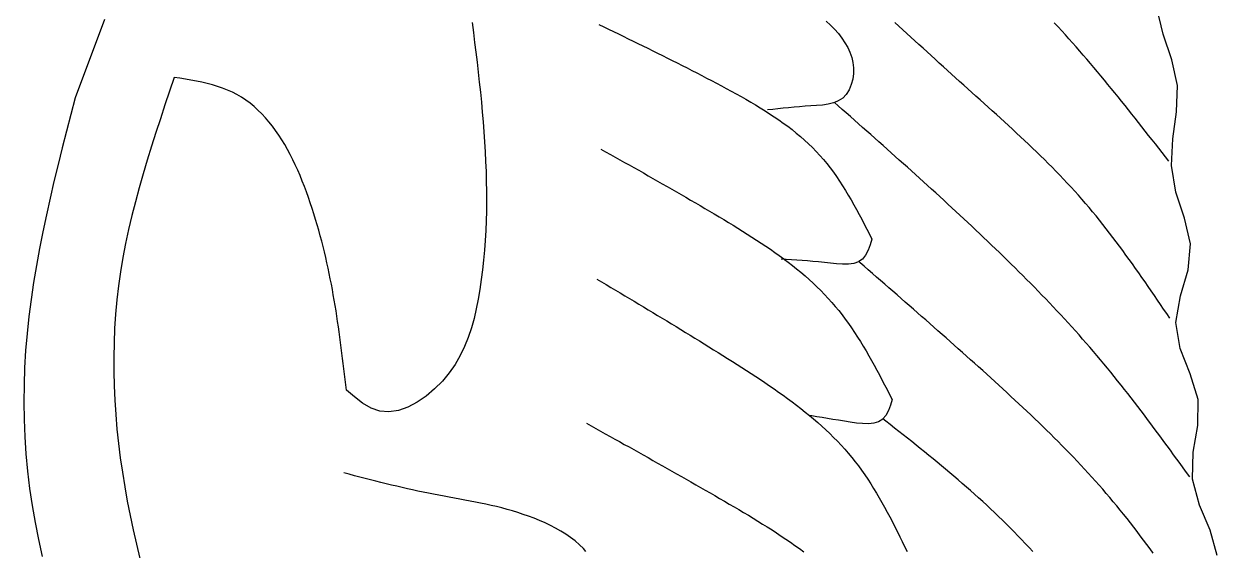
# Model space of a CAD drawing. Extents: x -3475 to 3475, y -2114 to 2114.
# Drawn here: x 3081.1 to 3406.9, y -1552.6 to -1408.9 of the extents above; entities that cross this region are included whole.
import ezdxf

# ---------------------------------------------------------------- set-up
doc = ezdxf.new("R2010")
doc.units = 0
doc.header["$MEASUREMENT"] = 0
doc.layers.get('0').update_dxf_attribs({"linetype": 'CONTINUOUS'})

msp = doc.modelspace()

# ---------------------------------------------------------------- linework, layer by layer
for p, q in [((3392.17, -1411.71), (3390.39, -1404.57)), ((3103.12, -1407.74), (3095.04, -1429.08)), ((3203.44, -1408.52), (3203.79, -1411.24)), ((3238.05, -1409.05), (3239.39, -1409.7)), ((3239.39, -1409.7), (3240.73, -1410.35)), ((3240.73, -1410.35), (3242.06, -1411)), ((3300.13, -1408.15), (3301.3, -1409.26)), ((3301.3, -1409.26), (3302.41, -1410.4)), ((3302.41, -1410.4), (3303.45, -1411.57)), ((3319.93, -1409.54), (3318.83, -1408.53)), ((3321.04, -1410.55), (3319.93, -1409.54)), ((3322.14, -1411.55), (3321.04, -1410.55)), ((3363.42, -1409.68), (3362.41, -1408.59)), ((3364.42, -1410.78), (3363.42, -1409.68)), ((3203.79, -1411.24), (3204.13, -1413.96)), ((3242.06, -1411), (3243.4, -1411.65)), ((3243.4, -1411.65), (3244.73, -1412.3)), ((3244.73, -1412.3), (3246.07, -1412.95)), ((3246.07, -1412.95), (3247.41, -1413.61)), ((3247.41, -1413.61), (3248.74, -1414.26)), ((3303.45, -1411.57), (3304.4, -1412.79)), ((3304.4, -1412.79), (3305.25, -1414.05)), ((3323.25, -1412.56), (3322.14, -1411.55)), ((3324.35, -1413.57), (3323.25, -1412.56)), ((3325.46, -1414.57), (3324.35, -1413.57)), ((3365.42, -1411.88), (3364.42, -1410.78)), ((3366.41, -1412.99), (3365.42, -1411.88)), ((3367.4, -1414.1), (3366.41, -1412.99)), ((3394.52, -1418.72), (3392.17, -1411.71)), ((3204.13, -1413.96), (3204.47, -1416.68)), ((3204.47, -1416.68), (3204.8, -1419.4)), ((3248.74, -1414.26), (3250.08, -1414.92)), ((3250.08, -1414.92), (3251.42, -1415.58)), ((3251.42, -1415.58), (3252.75, -1416.24)), ((3252.75, -1416.24), (3254.09, -1416.9)), ((3254.09, -1416.9), (3255.43, -1417.57)), ((3305.25, -1414.05), (3305.99, -1415.34)), ((3305.99, -1415.34), (3306.61, -1416.68)), ((3306.61, -1416.68), (3307.09, -1418.06)), ((3326.57, -1415.58), (3325.46, -1414.57)), ((3327.68, -1416.58), (3326.57, -1415.58)), ((3328.79, -1417.59), (3327.68, -1416.58)), ((3368.38, -1415.22), (3367.4, -1414.1)), ((3369.36, -1416.34), (3368.38, -1415.22)), ((3370.33, -1417.46), (3369.36, -1416.34)), ((3204.8, -1419.4), (3205.12, -1422.12)), ((3255.43, -1417.57), (3256.77, -1418.24)), ((3256.77, -1418.24), (3258.11, -1418.91)), ((3258.11, -1418.91), (3259.45, -1419.58)), ((3259.45, -1419.58), (3260.79, -1420.26)), ((3260.79, -1420.26), (3262.13, -1420.94)), ((3307.09, -1418.06), (3307.42, -1419.48)), ((3307.42, -1419.48), (3307.58, -1420.95)), ((3329.89, -1418.59), (3328.79, -1417.59)), ((3331, -1419.6), (3329.89, -1418.59)), ((3332.11, -1420.6), (3331, -1419.6)), ((3371.3, -1418.59), (3370.33, -1417.46)), ((3372.27, -1419.72), (3371.3, -1418.59)), ((3373.23, -1420.85), (3372.27, -1419.72)), ((3396.06, -1425.76), (3394.52, -1418.72)), ((3122.14, -1423.52), (3120.87, -1427.28)), ((3123.65, -1423.77), (3122.14, -1423.52)), ((3205.12, -1422.12), (3205.42, -1424.84)), ((3262.13, -1420.94), (3263.47, -1421.63)), ((3263.47, -1421.63), (3264.81, -1422.31)), ((3264.81, -1422.31), (3266.15, -1423.01)), ((3266.15, -1423.01), (3267.49, -1423.7)), ((3267.49, -1423.7), (3268.83, -1424.41)), ((3307.57, -1422.46), (3307.38, -1424)), ((3307.58, -1420.95), (3307.57, -1422.46)), ((3333.22, -1421.61), (3332.11, -1420.6)), ((3334.34, -1422.61), (3333.22, -1421.61)), ((3335.45, -1423.62), (3334.34, -1422.61)), ((3336.56, -1424.62), (3335.45, -1423.62)), ((3374.19, -1421.99), (3373.23, -1420.85)), ((3375.14, -1423.13), (3374.19, -1421.99)), ((3376.09, -1424.28), (3375.14, -1423.13)), ((3125.16, -1424.02), (3123.65, -1423.77)), ((3126.67, -1424.28), (3125.16, -1424.02)), ((3128.16, -1424.57), (3126.67, -1424.28)), ((3129.64, -1424.87), (3128.16, -1424.57)), ((3131.1, -1425.21), (3129.64, -1424.87)), ((3132.54, -1425.59), (3131.1, -1425.21)), ((3133.95, -1426), (3132.54, -1425.59)), ((3135.33, -1426.47), (3133.95, -1426)), ((3136.68, -1426.99), (3135.33, -1426.47)), ((3205.42, -1424.84), (3205.71, -1427.55)), ((3268.83, -1424.41), (3270.18, -1425.11)), ((3270.18, -1425.11), (3271.52, -1425.82)), ((3271.52, -1425.82), (3272.86, -1426.54)), ((3272.86, -1426.54), (3274.21, -1427.27)), ((3306.4, -1426.93), (3305.62, -1428.18)), ((3306.99, -1425.51), (3306.4, -1426.93)), ((3307.38, -1424), (3306.99, -1425.51)), ((3337.67, -1425.62), (3336.56, -1424.62)), ((3338.79, -1426.63), (3337.67, -1425.62)), ((3339.9, -1427.63), (3338.79, -1426.63)), ((3377.03, -1425.43), (3376.09, -1424.28)), ((3377.97, -1426.58), (3377.03, -1425.43)), ((3378.91, -1427.73), (3377.97, -1426.58)), ((3395.79, -1432.97), (3396.06, -1425.76)), ((3095.04, -1429.08), (3093.86, -1433.64)), ((3120.87, -1427.28), (3119.6, -1431.05)), ((3137.99, -1427.58), (3136.68, -1426.99)), ((3139.26, -1428.23), (3137.99, -1427.58)), ((3140.48, -1428.95), (3139.26, -1428.23)), ((3141.67, -1429.74), (3140.48, -1428.95)), ((3142.82, -1430.59), (3141.67, -1429.74)), ((3205.71, -1427.55), (3205.98, -1430.27)), ((3274.21, -1427.27), (3275.54, -1428)), ((3275.54, -1428), (3276.88, -1428.74)), ((3276.88, -1428.74), (3278.2, -1429.49)), ((3278.2, -1429.49), (3279.52, -1430.25)), ((3303.44, -1429.95), (3302.38, -1430.37)), ((3304.63, -1429.19), (3303.44, -1429.95)), ((3305.62, -1428.18), (3304.63, -1429.19)), ((3341.02, -1428.63), (3339.9, -1427.63)), ((3342.14, -1429.63), (3341.02, -1428.63)), ((3343.25, -1430.64), (3342.14, -1429.63)), ((3379.85, -1428.88), (3378.91, -1427.73)), ((3380.78, -1430.04), (3379.85, -1428.88)), ((3381.71, -1431.2), (3380.78, -1430.04)), ((3119.6, -1431.05), (3118.36, -1434.81)), ((3143.92, -1431.49), (3142.82, -1430.59)), ((3144.99, -1432.46), (3143.92, -1431.49)), ((3146.03, -1433.48), (3144.99, -1432.46)), ((3147.02, -1434.55), (3146.03, -1433.48)), ((3205.98, -1430.27), (3206.23, -1432.98)), ((3206.23, -1432.98), (3206.46, -1435.7)), ((3279.52, -1430.25), (3280.83, -1431.03)), ((3280.83, -1431.03), (3282.13, -1431.82)), ((3282.13, -1431.82), (3283.42, -1432.62)), ((3283.42, -1432.62), (3284.69, -1433.44)), ((3285.53, -1432.26), (3284.1, -1432.41)), ((3284.69, -1433.44), (3285.95, -1434.27)), ((3286.96, -1432.11), (3285.53, -1432.26)), ((3288.41, -1431.96), (3286.96, -1432.11)), ((3289.86, -1431.82), (3288.41, -1431.96)), ((3291.34, -1431.68), (3289.86, -1431.82)), ((3292.84, -1431.55), (3291.34, -1431.68)), ((3294.36, -1431.43), (3292.84, -1431.55)), ((3295.92, -1431.32), (3294.36, -1431.43)), ((3297.51, -1431.22), (3295.92, -1431.32)), ((3299.1, -1431.07), (3297.51, -1431.22)), ((3300.64, -1430.84), (3299.1, -1431.07)), ((3302.1, -1430.48), (3300.64, -1430.84)), ((3302.38, -1430.37), (3302.1, -1430.48)), ((3302.38, -1430.37), (3302.28, -1430.29)), ((3303.39, -1431.27), (3302.38, -1430.37)), ((3304.51, -1432.26), (3303.39, -1431.27)), ((3305.62, -1433.24), (3304.51, -1432.26)), ((3306.74, -1434.23), (3305.62, -1433.24)), ((3344.37, -1431.64), (3343.25, -1430.64)), ((3345.48, -1432.65), (3344.37, -1431.64)), ((3346.59, -1433.65), (3345.48, -1432.65)), ((3382.64, -1432.36), (3381.71, -1431.2)), ((3383.57, -1433.53), (3382.64, -1432.36)), ((3394.73, -1440.29), (3395.79, -1432.97)), ((3093.86, -1433.64), (3092.69, -1438.21)), ((3118.36, -1434.81), (3117.13, -1438.57)), ((3147.98, -1435.67), (3147.02, -1434.55)), ((3148.91, -1436.84), (3147.98, -1435.67)), ((3206.46, -1435.7), (3206.67, -1438.41)), ((3285.95, -1434.27), (3287.19, -1435.12)), ((3287.19, -1435.12), (3288.42, -1435.99)), ((3288.42, -1435.99), (3289.62, -1436.88)), ((3307.85, -1435.22), (3306.74, -1434.23)), ((3308.97, -1436.2), (3307.85, -1435.22)), ((3310.08, -1437.19), (3308.97, -1436.2)), ((3347.7, -1434.66), (3346.59, -1433.65)), ((3348.81, -1435.67), (3347.7, -1434.66)), ((3349.92, -1436.68), (3348.81, -1435.67)), ((3351.02, -1437.7), (3349.92, -1436.68)), ((3384.49, -1434.69), (3383.57, -1433.53)), ((3385.41, -1435.86), (3384.49, -1434.69)), ((3386.34, -1437.02), (3385.41, -1435.86)), ((3092.69, -1438.21), (3091.53, -1442.78)), ((3117.13, -1438.57), (3115.93, -1442.34)), ((3149.8, -1438.04), (3148.91, -1436.84)), ((3150.66, -1439.29), (3149.8, -1438.04)), ((3151.49, -1440.57), (3150.66, -1439.29)), ((3206.67, -1438.41), (3206.86, -1441.12)), ((3289.62, -1436.88), (3290.81, -1437.79)), ((3290.81, -1437.79), (3291.97, -1438.72)), ((3291.97, -1438.72), (3293.11, -1439.68)), ((3293.11, -1439.68), (3294.22, -1440.66)), ((3311.19, -1438.18), (3310.08, -1437.19)), ((3312.31, -1439.17), (3311.19, -1438.18)), ((3313.42, -1440.16), (3312.31, -1439.17)), ((3352.12, -1438.72), (3351.02, -1437.7)), ((3353.22, -1439.74), (3352.12, -1438.72)), ((3354.31, -1440.76), (3353.22, -1439.74)), ((3387.25, -1438.19), (3386.34, -1437.02)), ((3388.17, -1439.36), (3387.25, -1438.19)), ((3389.09, -1440.54), (3388.17, -1439.36)), ((3091.53, -1442.78), (3090.4, -1447.35)), ((3115.93, -1442.34), (3114.76, -1446.12)), ((3152.28, -1441.89), (3151.49, -1440.57)), ((3153.05, -1443.24), (3152.28, -1441.89)), ((3153.79, -1444.62), (3153.05, -1443.24)), ((3206.86, -1441.12), (3207.02, -1443.82)), ((3238.62, -1443.1), (3239.91, -1443.83)), ((3294.22, -1440.66), (3295.31, -1441.66)), ((3295.31, -1441.66), (3296.36, -1442.69)), ((3296.36, -1442.69), (3297.39, -1443.74)), ((3314.53, -1441.15), (3313.42, -1440.16)), ((3315.64, -1442.14), (3314.53, -1441.15)), ((3316.75, -1443.13), (3315.64, -1442.14)), ((3317.86, -1444.12), (3316.75, -1443.13)), ((3355.4, -1441.79), (3354.31, -1440.76)), ((3356.48, -1442.83), (3355.4, -1441.79)), ((3357.56, -1443.87), (3356.48, -1442.83)), ((3390.01, -1441.71), (3389.09, -1440.54)), ((3390.92, -1442.88), (3390.01, -1441.71)), ((3391.84, -1444.05), (3390.92, -1442.88)), ((3394.37, -1447.61), (3394.73, -1440.29)), ((3114.76, -1446.12), (3113.63, -1449.9)), ((3154.5, -1446.02), (3153.79, -1444.62)), ((3155.18, -1447.45), (3154.5, -1446.02)), ((3207.02, -1443.82), (3207.15, -1446.53)), ((3207.15, -1446.53), (3207.26, -1449.23)), ((3239.91, -1443.83), (3241.2, -1444.55)), ((3241.2, -1444.55), (3242.49, -1445.28)), ((3242.49, -1445.28), (3243.78, -1446)), ((3243.78, -1446), (3245.07, -1446.73)), ((3297.39, -1443.74), (3298.39, -1444.83)), ((3298.39, -1444.83), (3299.36, -1445.94)), ((3299.36, -1445.94), (3300.3, -1447.08)), ((3318.97, -1445.11), (3317.86, -1444.12)), ((3320.08, -1446.1), (3318.97, -1445.11)), ((3321.19, -1447.1), (3320.08, -1446.1)), ((3358.63, -1444.91), (3357.56, -1443.87)), ((3359.7, -1445.96), (3358.63, -1444.91)), ((3360.76, -1447.01), (3359.7, -1445.96)), ((3392.75, -1445.23), (3391.84, -1444.05)), ((3393.66, -1446.4), (3392.75, -1445.23)), ((3090.4, -1447.35), (3089.29, -1451.92)), ((3155.84, -1448.89), (3155.18, -1447.45)), ((3156.47, -1450.35), (3155.84, -1448.89)), ((3207.26, -1449.23), (3207.33, -1451.93)), ((3245.07, -1446.73), (3246.35, -1447.45)), ((3246.35, -1447.45), (3247.64, -1448.18)), ((3247.64, -1448.18), (3248.93, -1448.91)), ((3248.93, -1448.91), (3250.22, -1449.64)), ((3250.22, -1449.64), (3251.51, -1450.37)), ((3300.3, -1447.08), (3301.21, -1448.24)), ((3301.21, -1448.24), (3302.09, -1449.43)), ((3302.09, -1449.43), (3302.94, -1450.64)), ((3322.3, -1448.09), (3321.19, -1447.1)), ((3323.4, -1449.09), (3322.3, -1448.09)), ((3324.51, -1450.09), (3323.4, -1449.09)), ((3361.81, -1448.07), (3360.76, -1447.01)), ((3362.86, -1449.14), (3361.81, -1448.07)), ((3363.9, -1450.21), (3362.86, -1449.14)), ((3395.6, -1454.85), (3394.37, -1447.61)), ((3089.29, -1451.92), (3088.23, -1456.5)), ((3113.63, -1449.9), (3112.55, -1453.68)), ((3157.08, -1451.83), (3156.47, -1450.35)), ((3157.66, -1453.32), (3157.08, -1451.83)), ((3207.33, -1451.93), (3207.37, -1454.63)), ((3251.51, -1450.37), (3252.8, -1451.1)), ((3252.8, -1451.1), (3254.09, -1451.84)), ((3254.09, -1451.84), (3255.38, -1452.57)), ((3255.38, -1452.57), (3256.67, -1453.31)), ((3302.94, -1450.64), (3303.78, -1451.88)), ((3303.78, -1451.88), (3304.59, -1453.13)), ((3325.61, -1451.08), (3324.51, -1450.09)), ((3326.72, -1452.08), (3325.61, -1451.08)), ((3327.82, -1453.09), (3326.72, -1452.08)), ((3364.93, -1451.29), (3363.9, -1450.21)), ((3365.95, -1452.38), (3364.93, -1451.29)), ((3366.97, -1453.47), (3365.95, -1452.38)), ((3112.55, -1453.68), (3111.53, -1457.48)), ((3158.22, -1454.81), (3157.66, -1453.32)), ((3158.76, -1456.31), (3158.22, -1454.81)), ((3207.37, -1454.63), (3207.37, -1457.33)), ((3256.67, -1453.31), (3257.96, -1454.05)), ((3257.96, -1454.05), (3259.25, -1454.79)), ((3259.25, -1454.79), (3260.54, -1455.54)), ((3260.54, -1455.54), (3261.83, -1456.28)), ((3261.83, -1456.28), (3263.12, -1457.03)), ((3304.59, -1453.13), (3305.38, -1454.4)), ((3305.38, -1454.4), (3306.16, -1455.68)), ((3306.16, -1455.68), (3306.92, -1456.98)), ((3328.92, -1454.09), (3327.82, -1453.09)), ((3330.02, -1455.09), (3328.92, -1454.09)), ((3331.12, -1456.1), (3330.02, -1455.09)), ((3332.22, -1457.1), (3331.12, -1456.1)), ((3367.97, -1454.58), (3366.97, -1453.47)), ((3368.97, -1455.69), (3367.97, -1454.58)), ((3369.96, -1456.81), (3368.97, -1455.69)), ((3397.93, -1461.98), (3395.6, -1454.85)), ((3088.23, -1456.5), (3087.21, -1461.09)), ((3111.53, -1457.48), (3110.57, -1461.28)), ((3159.28, -1457.81), (3158.76, -1456.31)), ((3159.78, -1459.31), (3159.28, -1457.81)), ((3160.26, -1460.81), (3159.78, -1459.31)), ((3207.37, -1457.33), (3207.34, -1460.02)), ((3263.12, -1457.03), (3264.41, -1457.79)), ((3264.41, -1457.79), (3265.7, -1458.54)), ((3265.7, -1458.54), (3266.99, -1459.3)), ((3266.99, -1459.3), (3268.28, -1460.06)), ((3306.92, -1456.98), (3307.66, -1458.29)), ((3307.66, -1458.29), (3308.39, -1459.62)), ((3333.32, -1458.11), (3332.22, -1457.1)), ((3334.41, -1459.12), (3333.32, -1458.11)), ((3335.5, -1460.13), (3334.41, -1459.12)), ((3370.93, -1457.93), (3369.96, -1456.81)), ((3371.9, -1459.07), (3370.93, -1457.93)), ((3372.85, -1460.21), (3371.9, -1459.07)), ((3087.21, -1461.09), (3086.24, -1465.68)), ((3110.57, -1461.28), (3109.68, -1465.09)), ((3160.72, -1462.3), (3160.26, -1460.81)), ((3161.16, -1463.8), (3160.72, -1462.3)), ((3207.27, -1462.71), (3207.16, -1465.39)), ((3207.34, -1460.02), (3207.27, -1462.71)), ((3268.28, -1460.06), (3269.57, -1460.83)), ((3269.57, -1460.83), (3270.86, -1461.6)), ((3270.86, -1461.6), (3272.16, -1462.37)), ((3272.16, -1462.37), (3273.45, -1463.15)), ((3308.39, -1459.62), (3309.11, -1460.95)), ((3309.11, -1460.95), (3309.83, -1462.29)), ((3309.83, -1462.29), (3310.53, -1463.64)), ((3336.6, -1461.15), (3335.5, -1460.13)), ((3337.69, -1462.16), (3336.6, -1461.15)), ((3338.78, -1463.18), (3337.69, -1462.16)), ((3373.8, -1461.37), (3372.85, -1460.21)), ((3374.74, -1462.53), (3373.8, -1461.37)), ((3375.67, -1463.69), (3374.74, -1462.53)), ((3399.61, -1469.03), (3397.93, -1461.98)), ((3086.24, -1465.68), (3085.33, -1470.29)), ((3109.68, -1465.09), (3108.86, -1468.91)), ((3161.59, -1465.28), (3161.16, -1463.8)), ((3162, -1466.77), (3161.59, -1465.28)), ((3207.16, -1465.39), (3207, -1468.08)), ((3273.45, -1463.15), (3274.74, -1463.93)), ((3274.74, -1463.93), (3276.02, -1464.72)), ((3276.02, -1464.72), (3277.31, -1465.52)), ((3277.31, -1465.52), (3278.59, -1466.32)), ((3310.53, -1463.64), (3311.23, -1464.99)), ((3311.23, -1464.99), (3311.93, -1466.35)), ((3339.87, -1464.2), (3338.78, -1463.18)), ((3340.95, -1465.22), (3339.87, -1464.2)), ((3342.04, -1466.24), (3340.95, -1465.22)), ((3376.59, -1464.87), (3375.67, -1463.69)), ((3377.51, -1466.05), (3376.59, -1464.87)), ((3378.41, -1467.24), (3377.51, -1466.05)), ((3108.86, -1468.91), (3108.12, -1472.75)), ((3162.39, -1468.25), (3162, -1466.77)), ((3162.77, -1469.73), (3162.39, -1468.25)), ((3207, -1468.08), (3206.81, -1470.76)), ((3278.59, -1466.32), (3279.86, -1467.13)), ((3279.86, -1467.13), (3281.13, -1467.95)), ((3281.13, -1467.95), (3282.39, -1468.78)), ((3282.39, -1468.78), (3283.64, -1469.62)), ((3312.12, -1469.27), (3311.55, -1470.75)), ((3311.93, -1466.35), (3312.62, -1467.71)), ((3312.62, -1467.71), (3312.12, -1469.27)), ((3343.12, -1467.27), (3342.04, -1466.24)), ((3344.2, -1468.29), (3343.12, -1467.27)), ((3345.28, -1469.32), (3344.2, -1468.29)), ((3346.35, -1470.36), (3345.28, -1469.32)), ((3379.32, -1468.43), (3378.41, -1467.24)), ((3380.21, -1469.63), (3379.32, -1468.43)), ((3399, -1476.06), (3399.61, -1469.03)), ((3085.33, -1470.29), (3084.49, -1474.9)), ((3163.13, -1471.2), (3162.77, -1469.73)), ((3163.48, -1472.68), (3163.13, -1471.2)), ((3206.81, -1470.76), (3206.57, -1473.43)), ((3283.64, -1469.62), (3284.88, -1470.47)), ((3284.88, -1470.47), (3286.11, -1471.33)), ((3286.11, -1471.33), (3287.33, -1472.2)), ((3287.33, -1472.2), (3288.53, -1473.09)), ((3310.87, -1472.07), (3310.02, -1473.14)), ((3311.55, -1470.75), (3310.87, -1472.07)), ((3347.43, -1471.39), (3346.35, -1470.36)), ((3348.5, -1472.43), (3347.43, -1471.39)), ((3349.57, -1473.47), (3348.5, -1472.43)), ((3381.1, -1470.83), (3380.21, -1469.63)), ((3381.98, -1472.04), (3381.1, -1470.83)), ((3382.86, -1473.25), (3381.98, -1472.04)), ((3084.49, -1474.9), (3083.72, -1479.52)), ((3108.12, -1472.75), (3107.47, -1476.59)), ((3163.82, -1474.15), (3163.48, -1472.68)), ((3164.14, -1475.61), (3163.82, -1474.15)), ((3164.45, -1477.08), (3164.14, -1475.61)), ((3206.57, -1473.43), (3206.28, -1476.1)), ((3288.72, -1473.23), (3287.8, -1473.17)), ((3288.53, -1473.09), (3288.72, -1473.23)), ((3289.22, -1473.26), (3288.72, -1473.23)), ((3288.72, -1473.23), (3289.72, -1473.99)), ((3290.64, -1473.35), (3289.22, -1473.26)), ((3289.72, -1473.99), (3290.9, -1474.9)), ((3292.07, -1473.44), (3290.64, -1473.35)), ((3290.9, -1474.9), (3292.06, -1475.83)), ((3292.06, -1475.83), (3293.21, -1476.77)), ((3293.53, -1473.54), (3292.07, -1473.44)), ((3295.01, -1473.66), (3293.53, -1473.54)), ((3296.52, -1473.79), (3295.01, -1473.66)), ((3298.07, -1473.94), (3296.52, -1473.79)), ((3299.66, -1474.11), (3298.07, -1473.94)), ((3301.31, -1474.3), (3299.66, -1474.11)), ((3302.97, -1474.47), (3301.31, -1474.3)), ((3304.62, -1474.58), (3302.97, -1474.47)), ((3306.19, -1474.56), (3304.62, -1474.58)), ((3307.64, -1474.35), (3306.19, -1474.56)), ((3308.94, -1473.89), (3307.64, -1474.35)), ((3309.02, -1473.84), (3308.94, -1473.89)), ((3310.02, -1473.14), (3309.02, -1473.84)), ((3309.39, -1474.16), (3309.02, -1473.84)), ((3310.51, -1475.13), (3309.39, -1474.16)), ((3311.63, -1476.11), (3310.51, -1475.13)), ((3350.63, -1474.51), (3349.57, -1473.47)), ((3351.69, -1475.56), (3350.63, -1474.51)), ((3352.75, -1476.61), (3351.69, -1475.56)), ((3383.73, -1474.47), (3382.86, -1473.25)), ((3384.59, -1475.69), (3383.73, -1474.47)), ((3385.46, -1476.92), (3384.59, -1475.69)), ((3107.47, -1476.59), (3106.92, -1480.45)), ((3164.74, -1478.54), (3164.45, -1477.08)), ((3165.03, -1480), (3164.74, -1478.54)), ((3205.94, -1478.77), (3205.55, -1481.43)), ((3206.28, -1476.1), (3205.94, -1478.77)), ((3237.49, -1478.6), (3238.76, -1479.36)), ((3293.21, -1476.77), (3294.34, -1477.73)), ((3294.34, -1477.73), (3295.45, -1478.71)), ((3295.45, -1478.71), (3296.54, -1479.71)), ((3312.75, -1477.08), (3311.63, -1476.11)), ((3313.87, -1478.06), (3312.75, -1477.08)), ((3314.99, -1479.03), (3313.87, -1478.06)), ((3316.11, -1480.01), (3314.99, -1479.03)), ((3353.81, -1477.66), (3352.75, -1476.61)), ((3354.86, -1478.71), (3353.81, -1477.66)), ((3355.91, -1479.77), (3354.86, -1478.71)), ((3386.32, -1478.15), (3385.46, -1476.92)), ((3387.17, -1479.38), (3386.32, -1478.15)), ((3396.87, -1483.17), (3399, -1476.06)), ((3083.72, -1479.52), (3083.04, -1484.15)), ((3106.92, -1480.45), (3106.47, -1484.32)), ((3165.3, -1481.46), (3165.03, -1480)), ((3165.56, -1482.92), (3165.3, -1481.46)), ((3205.55, -1481.43), (3205.11, -1484.09)), ((3238.76, -1479.36), (3240.04, -1480.12)), ((3240.04, -1480.12), (3241.31, -1480.88)), ((3241.31, -1480.88), (3242.59, -1481.64)), ((3242.59, -1481.64), (3243.86, -1482.4)), ((3296.54, -1479.71), (3297.61, -1480.72)), ((3297.61, -1480.72), (3298.66, -1481.75)), ((3298.66, -1481.75), (3299.69, -1482.81)), ((3317.23, -1480.98), (3316.11, -1480.01)), ((3318.35, -1481.96), (3317.23, -1480.98)), ((3319.47, -1482.94), (3318.35, -1481.96)), ((3356.96, -1480.84), (3355.91, -1479.77)), ((3358, -1481.9), (3356.96, -1480.84)), ((3359.03, -1482.97), (3358, -1481.9)), ((3388.02, -1480.61), (3387.17, -1479.38)), ((3388.87, -1481.85), (3388.02, -1480.61)), ((3389.72, -1483.09), (3388.87, -1481.85)), ((3083.04, -1484.15), (3082.44, -1488.8)), ((3106.47, -1484.32), (3106.11, -1488.2)), ((3165.82, -1484.37), (3165.56, -1482.92)), ((3166.06, -1485.83), (3165.82, -1484.37)), ((3205.11, -1484.09), (3204.59, -1486.74)), ((3243.86, -1482.4), (3245.14, -1483.16)), ((3245.14, -1483.16), (3246.41, -1483.92)), ((3246.41, -1483.92), (3247.69, -1484.69)), ((3247.69, -1484.69), (3248.96, -1485.45)), ((3248.96, -1485.45), (3250.24, -1486.22)), ((3299.69, -1482.81), (3300.69, -1483.88)), ((3300.69, -1483.88), (3301.67, -1484.97)), ((3301.67, -1484.97), (3302.62, -1486.09)), ((3320.59, -1483.91), (3319.47, -1482.94)), ((3321.71, -1484.89), (3320.59, -1483.91)), ((3322.82, -1485.87), (3321.71, -1484.89)), ((3360.07, -1484.04), (3359.03, -1482.97)), ((3361.1, -1485.12), (3360.07, -1484.04)), ((3362.12, -1486.2), (3361.1, -1485.12)), ((3390.57, -1484.33), (3389.72, -1483.09)), ((3391.41, -1485.57), (3390.57, -1484.33)), ((3392.25, -1486.81), (3391.41, -1485.57)), ((3395.62, -1490.44), (3396.87, -1483.17)), ((3082.44, -1488.8), (3081.95, -1493.46)), ((3106.11, -1488.2), (3105.85, -1492.1)), ((3166.29, -1487.28), (3166.06, -1485.83)), ((3166.52, -1488.73), (3166.29, -1487.28)), ((3166.74, -1490.17), (3166.52, -1488.73)), ((3204.59, -1486.74), (3203.99, -1489.37)), ((3250.24, -1486.22), (3251.51, -1486.98)), ((3251.51, -1486.98), (3252.79, -1487.75)), ((3252.79, -1487.75), (3254.07, -1488.52)), ((3254.07, -1488.52), (3255.34, -1489.29)), ((3302.62, -1486.09), (3303.55, -1487.23)), ((3303.55, -1487.23), (3304.46, -1488.38)), ((3304.46, -1488.38), (3305.34, -1489.56)), ((3323.94, -1486.85), (3322.82, -1485.87)), ((3325.06, -1487.82), (3323.94, -1486.85)), ((3326.18, -1488.8), (3325.06, -1487.82)), ((3327.29, -1489.78), (3326.18, -1488.8)), ((3363.14, -1487.28), (3362.12, -1486.2)), ((3364.16, -1488.37), (3363.14, -1487.28)), ((3365.17, -1489.46), (3364.16, -1488.37)), ((3393.1, -1488.06), (3392.25, -1486.81)), ((3393.94, -1489.3), (3393.1, -1488.06)), ((3105.85, -1492.1), (3105.68, -1496)), ((3166.95, -1491.62), (3166.74, -1490.17)), ((3167.16, -1493.06), (3166.95, -1491.62)), ((3203.27, -1491.96), (3202.41, -1494.53)), ((3203.99, -1489.37), (3203.27, -1491.96)), ((3255.34, -1489.29), (3256.62, -1490.06)), ((3256.62, -1490.06), (3257.89, -1490.84)), ((3257.89, -1490.84), (3259.17, -1491.61)), ((3259.17, -1491.61), (3260.45, -1492.39)), ((3305.34, -1489.56), (3306.2, -1490.76)), ((3306.2, -1490.76), (3307.05, -1491.97)), ((3307.05, -1491.97), (3307.87, -1493.2)), ((3328.41, -1490.77), (3327.29, -1489.78)), ((3329.52, -1491.75), (3328.41, -1490.77)), ((3330.64, -1492.73), (3329.52, -1491.75)), ((3366.18, -1490.56), (3365.17, -1489.46)), ((3367.18, -1491.66), (3366.18, -1490.56)), ((3368.18, -1492.77), (3367.18, -1491.66)), ((3396.8, -1497.56), (3395.62, -1490.44)), ((3081.95, -1493.46), (3081.55, -1498.13)), ((3167.35, -1494.51), (3167.16, -1493.06)), ((3167.55, -1495.95), (3167.35, -1494.51)), ((3202.41, -1494.53), (3201.4, -1497.04)), ((3260.45, -1492.39), (3261.72, -1493.17)), ((3261.72, -1493.17), (3263, -1493.95)), ((3263, -1493.95), (3264.28, -1494.74)), ((3264.28, -1494.74), (3265.55, -1495.52)), ((3307.87, -1493.2), (3308.68, -1494.44)), ((3308.68, -1494.44), (3309.47, -1495.7)), ((3331.75, -1493.71), (3330.64, -1492.73)), ((3332.87, -1494.7), (3331.75, -1493.71)), ((3333.98, -1495.69), (3332.87, -1494.7)), ((3369.17, -1493.88), (3368.18, -1492.77)), ((3370.15, -1494.99), (3369.17, -1493.88)), ((3371.13, -1496.11), (3370.15, -1494.99)), ((3081.55, -1498.13), (3081.28, -1502.82)), ((3105.68, -1496), (3105.6, -1499.92)), ((3167.74, -1497.39), (3167.55, -1495.95)), ((3167.92, -1498.83), (3167.74, -1497.39)), ((3201.4, -1497.04), (3200.2, -1499.5)), ((3265.55, -1495.52), (3266.83, -1496.31)), ((3266.83, -1496.31), (3268.11, -1497.11)), ((3268.11, -1497.11), (3269.39, -1497.9)), ((3269.39, -1497.9), (3270.66, -1498.7)), ((3309.47, -1495.7), (3310.24, -1496.97)), ((3310.24, -1496.97), (3311, -1498.25)), ((3311, -1498.25), (3311.75, -1499.54)), ((3335.09, -1496.67), (3333.98, -1495.69)), ((3336.2, -1497.66), (3335.09, -1496.67)), ((3337.32, -1498.65), (3336.2, -1497.66)), ((3338.43, -1499.64), (3337.32, -1498.65)), ((3372.11, -1497.24), (3371.13, -1496.11)), ((3373.08, -1498.36), (3372.11, -1497.24)), ((3374.04, -1499.5), (3373.08, -1498.36)), ((3399.54, -1504.51), (3396.8, -1497.56)), ((3105.6, -1499.92), (3105.61, -1503.84)), ((3168.1, -1500.28), (3167.92, -1498.83)), ((3168.28, -1501.71), (3168.1, -1500.28)), ((3168.45, -1503.15), (3168.28, -1501.71)), ((3198.81, -1501.9), (3197.19, -1504.23)), ((3200.2, -1499.5), (3198.81, -1501.9)), ((3270.66, -1498.7), (3271.94, -1499.5)), ((3271.94, -1499.5), (3273.22, -1500.31)), ((3273.22, -1500.31), (3274.5, -1501.11)), ((3274.5, -1501.11), (3275.78, -1501.93)), ((3311.75, -1499.54), (3312.49, -1500.84)), ((3312.49, -1500.84), (3313.22, -1502.16)), ((3339.54, -1500.63), (3338.43, -1499.64)), ((3340.65, -1501.62), (3339.54, -1500.63)), ((3341.75, -1502.62), (3340.65, -1501.62)), ((3375, -1500.64), (3374.04, -1499.5)), ((3375.95, -1501.78), (3375, -1500.64)), ((3376.89, -1502.93), (3375.95, -1501.78)), ((3081.28, -1502.82), (3081.11, -1507.52)), ((3105.61, -1503.84), (3105.71, -1507.76)), ((3168.62, -1504.59), (3168.45, -1503.15)), ((3168.79, -1506.03), (3168.62, -1504.59)), ((3197.19, -1504.23), (3195.33, -1506.48)), ((3275.78, -1501.93), (3277.06, -1502.74)), ((3277.06, -1502.74), (3278.33, -1503.56)), ((3278.33, -1503.56), (3279.61, -1504.39)), ((3279.61, -1504.39), (3280.88, -1505.22)), ((3313.22, -1502.16), (3313.94, -1503.47)), ((3313.94, -1503.47), (3314.65, -1504.8)), ((3314.65, -1504.8), (3315.36, -1506.13)), ((3342.86, -1503.62), (3341.75, -1502.62)), ((3343.97, -1504.61), (3342.86, -1503.62)), ((3345.07, -1505.61), (3343.97, -1504.61)), ((3377.83, -1504.08), (3376.89, -1502.93)), ((3378.77, -1505.24), (3377.83, -1504.08)), ((3401.72, -1511.47), (3399.54, -1504.51)), ((3081.11, -1507.52), (3081.07, -1512.23)), ((3105.71, -1507.76), (3105.89, -1511.69)), ((3168.96, -1507.47), (3168.79, -1506.03)), ((3169.13, -1508.91), (3168.96, -1507.47)), ((3195.33, -1506.48), (3193.22, -1508.62)), ((3280.88, -1505.22), (3282.15, -1506.06)), ((3282.15, -1506.06), (3283.41, -1506.9)), ((3283.41, -1506.9), (3284.66, -1507.75)), ((3284.66, -1507.75), (3285.91, -1508.61)), ((3315.36, -1506.13), (3316.06, -1507.46)), ((3316.06, -1507.46), (3316.76, -1508.8)), ((3346.18, -1506.61), (3345.07, -1505.61)), ((3347.28, -1507.62), (3346.18, -1506.61)), ((3348.38, -1508.62), (3347.28, -1507.62)), ((3379.7, -1506.4), (3378.77, -1505.24)), ((3380.63, -1507.56), (3379.7, -1506.4)), ((3381.55, -1508.73), (3380.63, -1507.56)), ((3171.33, -1510.79), (3169.13, -1508.91)), ((3173.56, -1512.49), (3171.33, -1510.79)), ((3190.91, -1510.57), (3188.46, -1512.26)), ((3193.22, -1508.62), (3190.91, -1510.57)), ((3285.91, -1508.61), (3287.15, -1509.48)), ((3287.15, -1509.48), (3288.38, -1510.36)), ((3288.38, -1510.36), (3289.6, -1511.25)), ((3289.6, -1511.25), (3290.82, -1512.15)), ((3316.76, -1508.8), (3317.45, -1510.14)), ((3317.45, -1510.14), (3318.14, -1511.48)), ((3318.14, -1511.48), (3317.66, -1513.05)), ((3349.48, -1509.63), (3348.38, -1508.62)), ((3350.57, -1510.64), (3349.48, -1509.63)), ((3351.66, -1511.65), (3350.57, -1510.64)), ((3352.75, -1512.67), (3351.66, -1511.65)), ((3382.47, -1509.9), (3381.55, -1508.73)), ((3383.38, -1511.08), (3382.47, -1509.9)), ((3384.29, -1512.26), (3383.38, -1511.08)), ((3401.58, -1518.6), (3401.72, -1511.47)), ((3081.07, -1512.23), (3081.14, -1516.94)), ((3105.89, -1511.69), (3106.15, -1515.63)), ((3175.86, -1513.86), (3173.56, -1512.49)), ((3178.25, -1514.7), (3175.86, -1513.86)), ((3180.75, -1514.91), (3178.25, -1514.7)), ((3183.32, -1514.51), (3180.75, -1514.91)), ((3185.91, -1513.6), (3183.32, -1514.51)), ((3188.46, -1512.26), (3185.91, -1513.6)), ((3290.82, -1512.15), (3292.02, -1513.06)), ((3292.02, -1513.06), (3293.2, -1513.98)), ((3293.2, -1513.98), (3294.38, -1514.92)), ((3294.38, -1514.92), (3295.54, -1515.87)), ((3317.11, -1514.53), (3316.44, -1515.84)), ((3317.66, -1513.05), (3317.11, -1514.53)), ((3353.84, -1513.69), (3352.75, -1512.67)), ((3354.92, -1514.71), (3353.84, -1513.69)), ((3356.01, -1515.73), (3354.92, -1514.71)), ((3385.2, -1513.44), (3384.29, -1512.26)), ((3386.1, -1514.62), (3385.2, -1513.44)), ((3387, -1515.81), (3386.1, -1514.62)), ((3081.14, -1516.94), (3081.34, -1521.66)), ((3106.15, -1515.63), (3106.49, -1519.57)), ((3234.64, -1517.96), (3235.94, -1518.68)), ((3295.54, -1515.87), (3295.56, -1515.88)), ((3296.19, -1515.99), (3295.56, -1515.88)), ((3295.56, -1515.88), (3296.68, -1516.83)), ((3297.6, -1516.22), (3296.19, -1515.99)), ((3296.68, -1516.83), (3297.81, -1517.8)), ((3299.03, -1516.46), (3297.6, -1516.22)), ((3297.81, -1517.8), (3298.93, -1518.8)), ((3300.49, -1516.7), (3299.03, -1516.46)), ((3301.98, -1516.95), (3300.49, -1516.7)), ((3303.51, -1517.19), (3301.98, -1516.95)), ((3305.08, -1517.44), (3303.51, -1517.19)), ((3306.71, -1517.7), (3305.08, -1517.44)), ((3308.38, -1517.93), (3306.71, -1517.7)), ((3310.04, -1518.1), (3308.38, -1517.93)), ((3311.64, -1518.13), (3310.04, -1518.1)), ((3313.13, -1517.98), (3311.64, -1518.13)), ((3314.45, -1517.58), (3313.13, -1517.98)), ((3315.57, -1516.88), (3314.45, -1517.58)), ((3315.63, -1516.8), (3315.57, -1516.88)), ((3316.44, -1515.84), (3315.63, -1516.8)), ((3316.45, -1517.44), (3315.63, -1516.8)), ((3317.62, -1518.37), (3316.45, -1517.44)), ((3357.08, -1516.76), (3356.01, -1515.73)), ((3358.16, -1517.79), (3357.08, -1516.76)), ((3359.22, -1518.83), (3358.16, -1517.79)), ((3387.89, -1517), (3387, -1515.81)), ((3388.79, -1518.19), (3387.89, -1517)), ((3389.68, -1519.38), (3388.79, -1518.19)), ((3106.49, -1519.57), (3106.91, -1523.51)), ((3235.94, -1518.68), (3237.23, -1519.4)), ((3237.23, -1519.4), (3238.53, -1520.13)), ((3238.53, -1520.13), (3239.82, -1520.85)), ((3239.82, -1520.85), (3241.12, -1521.57)), ((3298.93, -1518.8), (3300.02, -1519.8)), ((3300.02, -1519.8), (3301.1, -1520.82)), ((3301.1, -1520.82), (3302.15, -1521.86)), ((3318.8, -1519.3), (3317.62, -1518.37)), ((3319.97, -1520.22), (3318.8, -1519.3)), ((3321.14, -1521.15), (3319.97, -1520.22)), ((3322.31, -1522.08), (3321.14, -1521.15)), ((3360.29, -1519.87), (3359.22, -1518.83)), ((3361.35, -1520.91), (3360.29, -1519.87)), ((3362.41, -1521.96), (3361.35, -1520.91)), ((3390.57, -1520.58), (3389.68, -1519.38)), ((3391.46, -1521.78), (3390.57, -1520.58)), ((3400.29, -1525.91), (3401.58, -1518.6)), ((3081.34, -1521.66), (3081.65, -1526.38)), ((3106.91, -1523.51), (3107.4, -1527.45)), ((3241.12, -1521.57), (3242.42, -1522.3)), ((3242.42, -1522.3), (3243.71, -1523.02)), ((3243.71, -1523.02), (3245.01, -1523.75)), ((3245.01, -1523.75), (3246.31, -1524.47)), ((3246.31, -1524.47), (3247.6, -1525.2)), ((3302.15, -1521.86), (3303.19, -1522.92)), ((3303.19, -1522.92), (3304.2, -1524)), ((3304.2, -1524), (3305.19, -1525.09)), ((3323.48, -1523.02), (3322.31, -1522.08)), ((3324.65, -1523.95), (3323.48, -1523.02)), ((3325.81, -1524.89), (3324.65, -1523.95)), ((3363.46, -1523.01), (3362.41, -1521.96)), ((3364.5, -1524.07), (3363.46, -1523.01)), ((3365.55, -1525.13), (3364.5, -1524.07)), ((3392.34, -1522.97), (3391.46, -1521.78)), ((3393.22, -1524.18), (3392.34, -1522.97)), ((3394.11, -1525.38), (3393.22, -1524.18)), ((3081.65, -1526.38), (3082.08, -1531.08)), ((3107.4, -1527.45), (3107.96, -1531.39)), ((3247.6, -1525.2), (3248.9, -1525.93)), ((3248.9, -1525.93), (3250.2, -1526.66)), ((3250.2, -1526.66), (3251.5, -1527.39)), ((3251.5, -1527.39), (3252.8, -1528.12)), ((3305.19, -1525.09), (3306.16, -1526.2)), ((3306.16, -1526.2), (3307.11, -1527.33)), ((3307.11, -1527.33), (3308.03, -1528.49)), ((3326.97, -1525.83), (3325.81, -1524.89)), ((3328.13, -1526.77), (3326.97, -1525.83)), ((3329.29, -1527.71), (3328.13, -1526.77)), ((3330.44, -1528.66), (3329.29, -1527.71)), ((3366.58, -1526.2), (3365.55, -1525.13)), ((3367.61, -1527.27), (3366.58, -1526.2)), ((3368.64, -1528.34), (3367.61, -1527.27)), ((3394.99, -1526.58), (3394.11, -1525.38)), ((3395.87, -1527.78), (3394.99, -1526.58)), ((3396.74, -1528.99), (3395.87, -1527.78)), ((3400.16, -1533.25), (3400.29, -1525.91)), ((3082.08, -1531.08), (3082.64, -1535.78)), ((3252.8, -1528.12), (3254.09, -1528.85)), ((3254.09, -1528.85), (3255.39, -1529.59)), ((3255.39, -1529.59), (3256.69, -1530.32)), ((3256.69, -1530.32), (3257.99, -1531.06)), ((3257.99, -1531.06), (3259.3, -1531.8)), ((3308.03, -1528.49), (3308.92, -1529.66)), ((3308.92, -1529.66), (3309.8, -1530.85)), ((3309.8, -1530.85), (3310.65, -1532.06)), ((3331.59, -1529.61), (3330.44, -1528.66)), ((3332.74, -1530.57), (3331.59, -1529.61)), ((3333.88, -1531.53), (3332.74, -1530.57)), ((3369.65, -1529.42), (3368.64, -1528.34)), ((3370.67, -1530.51), (3369.65, -1529.42)), ((3371.67, -1531.6), (3370.67, -1530.51)), ((3397.62, -1530.19), (3396.74, -1528.99)), ((3398.5, -1531.4), (3397.62, -1530.19)), ((3107.96, -1531.39), (3108.6, -1535.32)), ((3169.9, -1531.93), (3168.46, -1531.56)), ((3171.35, -1532.31), (3169.9, -1531.93)), ((3172.79, -1532.68), (3171.35, -1532.31)), ((3174.24, -1533.06), (3172.79, -1532.68)), ((3175.68, -1533.43), (3174.24, -1533.06)), ((3177.13, -1533.79), (3175.68, -1533.43)), ((3178.57, -1534.15), (3177.13, -1533.79)), ((3180.01, -1534.51), (3178.57, -1534.15)), ((3259.3, -1531.8), (3260.6, -1532.54)), ((3260.6, -1532.54), (3261.9, -1533.28)), ((3261.9, -1533.28), (3263.2, -1534.02)), ((3263.2, -1534.02), (3264.51, -1534.77)), ((3310.65, -1532.06), (3311.48, -1533.28)), ((3311.48, -1533.28), (3312.29, -1534.53)), ((3335.02, -1532.49), (3333.88, -1531.53)), ((3336.15, -1533.46), (3335.02, -1532.49)), ((3337.28, -1534.43), (3336.15, -1533.46)), ((3338.41, -1535.41), (3337.28, -1534.43)), ((3372.67, -1532.7), (3371.67, -1531.6)), ((3373.66, -1533.8), (3372.67, -1532.7)), ((3374.65, -1534.91), (3373.66, -1533.8)), ((3399.38, -1532.6), (3398.5, -1531.4)), ((3402.05, -1540.32), (3400.16, -1533.25)), ((3082.64, -1535.78), (3083.31, -1540.46)), ((3108.6, -1535.32), (3109.3, -1539.26)), ((3181.45, -1534.86), (3180.01, -1534.51)), ((3182.89, -1535.21), (3181.45, -1534.86)), ((3184.33, -1535.55), (3182.89, -1535.21)), ((3185.77, -1535.88), (3184.33, -1535.55)), ((3187.21, -1536.2), (3185.77, -1535.88)), ((3188.64, -1536.51), (3187.21, -1536.2)), ((3190.07, -1536.82), (3188.64, -1536.51)), ((3191.51, -1537.11), (3190.07, -1536.82)), ((3192.94, -1537.39), (3191.51, -1537.11)), ((3194.36, -1537.66), (3192.94, -1537.39)), ((3195.79, -1537.93), (3194.36, -1537.66)), ((3264.51, -1534.77), (3265.81, -1535.52)), ((3265.81, -1535.52), (3267.12, -1536.26)), ((3267.12, -1536.26), (3268.42, -1537.02)), ((3268.42, -1537.02), (3269.73, -1537.77)), ((3312.29, -1534.53), (3313.08, -1535.78)), ((3313.08, -1535.78), (3313.85, -1537.05)), ((3313.85, -1537.05), (3314.61, -1538.34)), ((3339.52, -1536.39), (3338.41, -1535.41)), ((3340.64, -1537.38), (3339.52, -1536.39)), ((3341.74, -1538.37), (3340.64, -1537.38)), ((3375.63, -1536.03), (3374.65, -1534.91)), ((3376.6, -1537.15), (3375.63, -1536.03)), ((3377.56, -1538.27), (3376.6, -1537.15)), ((3083.31, -1540.46), (3084.11, -1545.11)), ((3109.3, -1539.26), (3110.06, -1543.18)), ((3197.21, -1538.19), (3195.79, -1537.93)), ((3198.64, -1538.44), (3197.21, -1538.19)), ((3200.07, -1538.7), (3198.64, -1538.44)), ((3201.49, -1538.96), (3200.07, -1538.7)), ((3202.92, -1539.23), (3201.49, -1538.96)), ((3204.35, -1539.51), (3202.92, -1539.23)), ((3205.78, -1539.8), (3204.35, -1539.51)), ((3207.22, -1540.1), (3205.78, -1539.8)), ((3208.66, -1540.42), (3207.22, -1540.1)), ((3210.1, -1540.76), (3208.66, -1540.42)), ((3211.55, -1541.13), (3210.1, -1540.76)), ((3269.73, -1537.77), (3271.04, -1538.53)), ((3271.04, -1538.53), (3272.35, -1539.29)), ((3272.35, -1539.29), (3273.66, -1540.05)), ((3273.66, -1540.05), (3274.97, -1540.82)), ((3274.97, -1540.82), (3276.27, -1541.59)), ((3314.61, -1538.34), (3315.35, -1539.63)), ((3315.35, -1539.63), (3316.08, -1540.94)), ((3316.08, -1540.94), (3316.8, -1542.26)), ((3342.85, -1539.37), (3341.74, -1538.37)), ((3343.94, -1540.38), (3342.85, -1539.37)), ((3345.03, -1541.39), (3343.94, -1540.38)), ((3378.51, -1539.41), (3377.56, -1538.27)), ((3379.46, -1540.55), (3378.51, -1539.41)), ((3380.4, -1541.7), (3379.46, -1540.55)), ((3404.92, -1547.18), (3402.05, -1540.32)), ((3110.06, -1543.18), (3110.9, -1547.11)), ((3213.01, -1541.52), (3211.55, -1541.13)), ((3214.47, -1541.93), (3213.01, -1541.52)), ((3215.94, -1542.38), (3214.47, -1541.93)), ((3217.41, -1542.87), (3215.94, -1542.38)), ((3218.89, -1543.39), (3217.41, -1542.87)), ((3220.38, -1543.95), (3218.89, -1543.39)), ((3221.87, -1544.55), (3220.38, -1543.95)), ((3276.27, -1541.59), (3277.58, -1542.36)), ((3277.58, -1542.36), (3278.88, -1543.14)), ((3278.88, -1543.14), (3280.18, -1543.93)), ((3280.18, -1543.93), (3281.48, -1544.72)), ((3316.8, -1542.26), (3317.5, -1543.59)), ((3317.5, -1543.59), (3318.19, -1544.92)), ((3346.11, -1542.41), (3345.03, -1541.39)), ((3347.19, -1543.44), (3346.11, -1542.41)), ((3348.25, -1544.48), (3347.19, -1543.44)), ((3381.33, -1542.85), (3380.4, -1541.7)), ((3382.26, -1544.01), (3381.33, -1542.85)), ((3383.18, -1545.18), (3382.26, -1544.01)), ((3084.11, -1545.11), (3085.04, -1549.75)), ((3110.9, -1547.11), (3111.79, -1551.02)), ((3223.36, -1545.2), (3221.87, -1544.55)), ((3224.82, -1545.9), (3223.36, -1545.2)), ((3226.26, -1546.64), (3224.82, -1545.9)), ((3227.67, -1547.43), (3226.26, -1546.64)), ((3229.03, -1548.28), (3227.67, -1547.43)), ((3281.48, -1544.72), (3282.77, -1545.52)), ((3282.77, -1545.52), (3284.05, -1546.32)), ((3284.05, -1546.32), (3285.33, -1547.14)), ((3285.33, -1547.14), (3286.6, -1547.96)), ((3318.19, -1544.92), (3318.88, -1546.27)), ((3318.88, -1546.27), (3319.55, -1547.62)), ((3349.31, -1545.52), (3348.25, -1544.48)), ((3350.36, -1546.57), (3349.31, -1545.52)), ((3351.41, -1547.63), (3350.36, -1546.57)), ((3384.09, -1546.35), (3383.18, -1545.18)), ((3384.99, -1547.52), (3384.09, -1546.35)), ((3385.89, -1548.7), (3384.99, -1547.52)), ((3406.86, -1554.09), (3404.92, -1547.18)), ((3085.04, -1549.75), (3086.09, -1554.35)), ((3230.33, -1549.18), (3229.03, -1548.28)), ((3231.57, -1550.14), (3230.33, -1549.18)), ((3232.74, -1551.16), (3231.57, -1550.14)), ((3286.6, -1547.96), (3287.86, -1548.79)), ((3287.86, -1548.79), (3289.11, -1549.63)), ((3289.11, -1549.63), (3290.36, -1550.48)), ((3290.36, -1550.48), (3291.59, -1551.34)), ((3319.55, -1547.62), (3320.22, -1548.97)), ((3320.22, -1548.97), (3320.89, -1550.33)), ((3320.89, -1550.33), (3321.55, -1551.7)), ((3352.44, -1548.7), (3351.41, -1547.63)), ((3353.47, -1549.77), (3352.44, -1548.7)), ((3354.49, -1550.85), (3353.47, -1549.77)), ((3386.78, -1549.89), (3385.89, -1548.7)), ((3387.67, -1551.08), (3386.78, -1549.89)), ((3111.79, -1551.02), (3112.74, -1554.93)), ((3233.82, -1552.24), (3232.74, -1551.16)), ((3234.5, -1553.02), (3233.82, -1552.24)), ((3291.59, -1551.34), (3292.82, -1552.22)), ((3292.82, -1552.22), (3294.03, -1553.1)), ((3321.55, -1551.7), (3322.2, -1553.06)), ((3355.51, -1551.94), (3354.49, -1550.85)), ((3356.51, -1553.04), (3355.51, -1551.94)), ((3388.55, -1552.28), (3387.67, -1551.08)), ((3389.43, -1553.48), (3388.55, -1552.28))]:
    msp.add_line(p, q)

doc.saveas('drawing.dxf')
